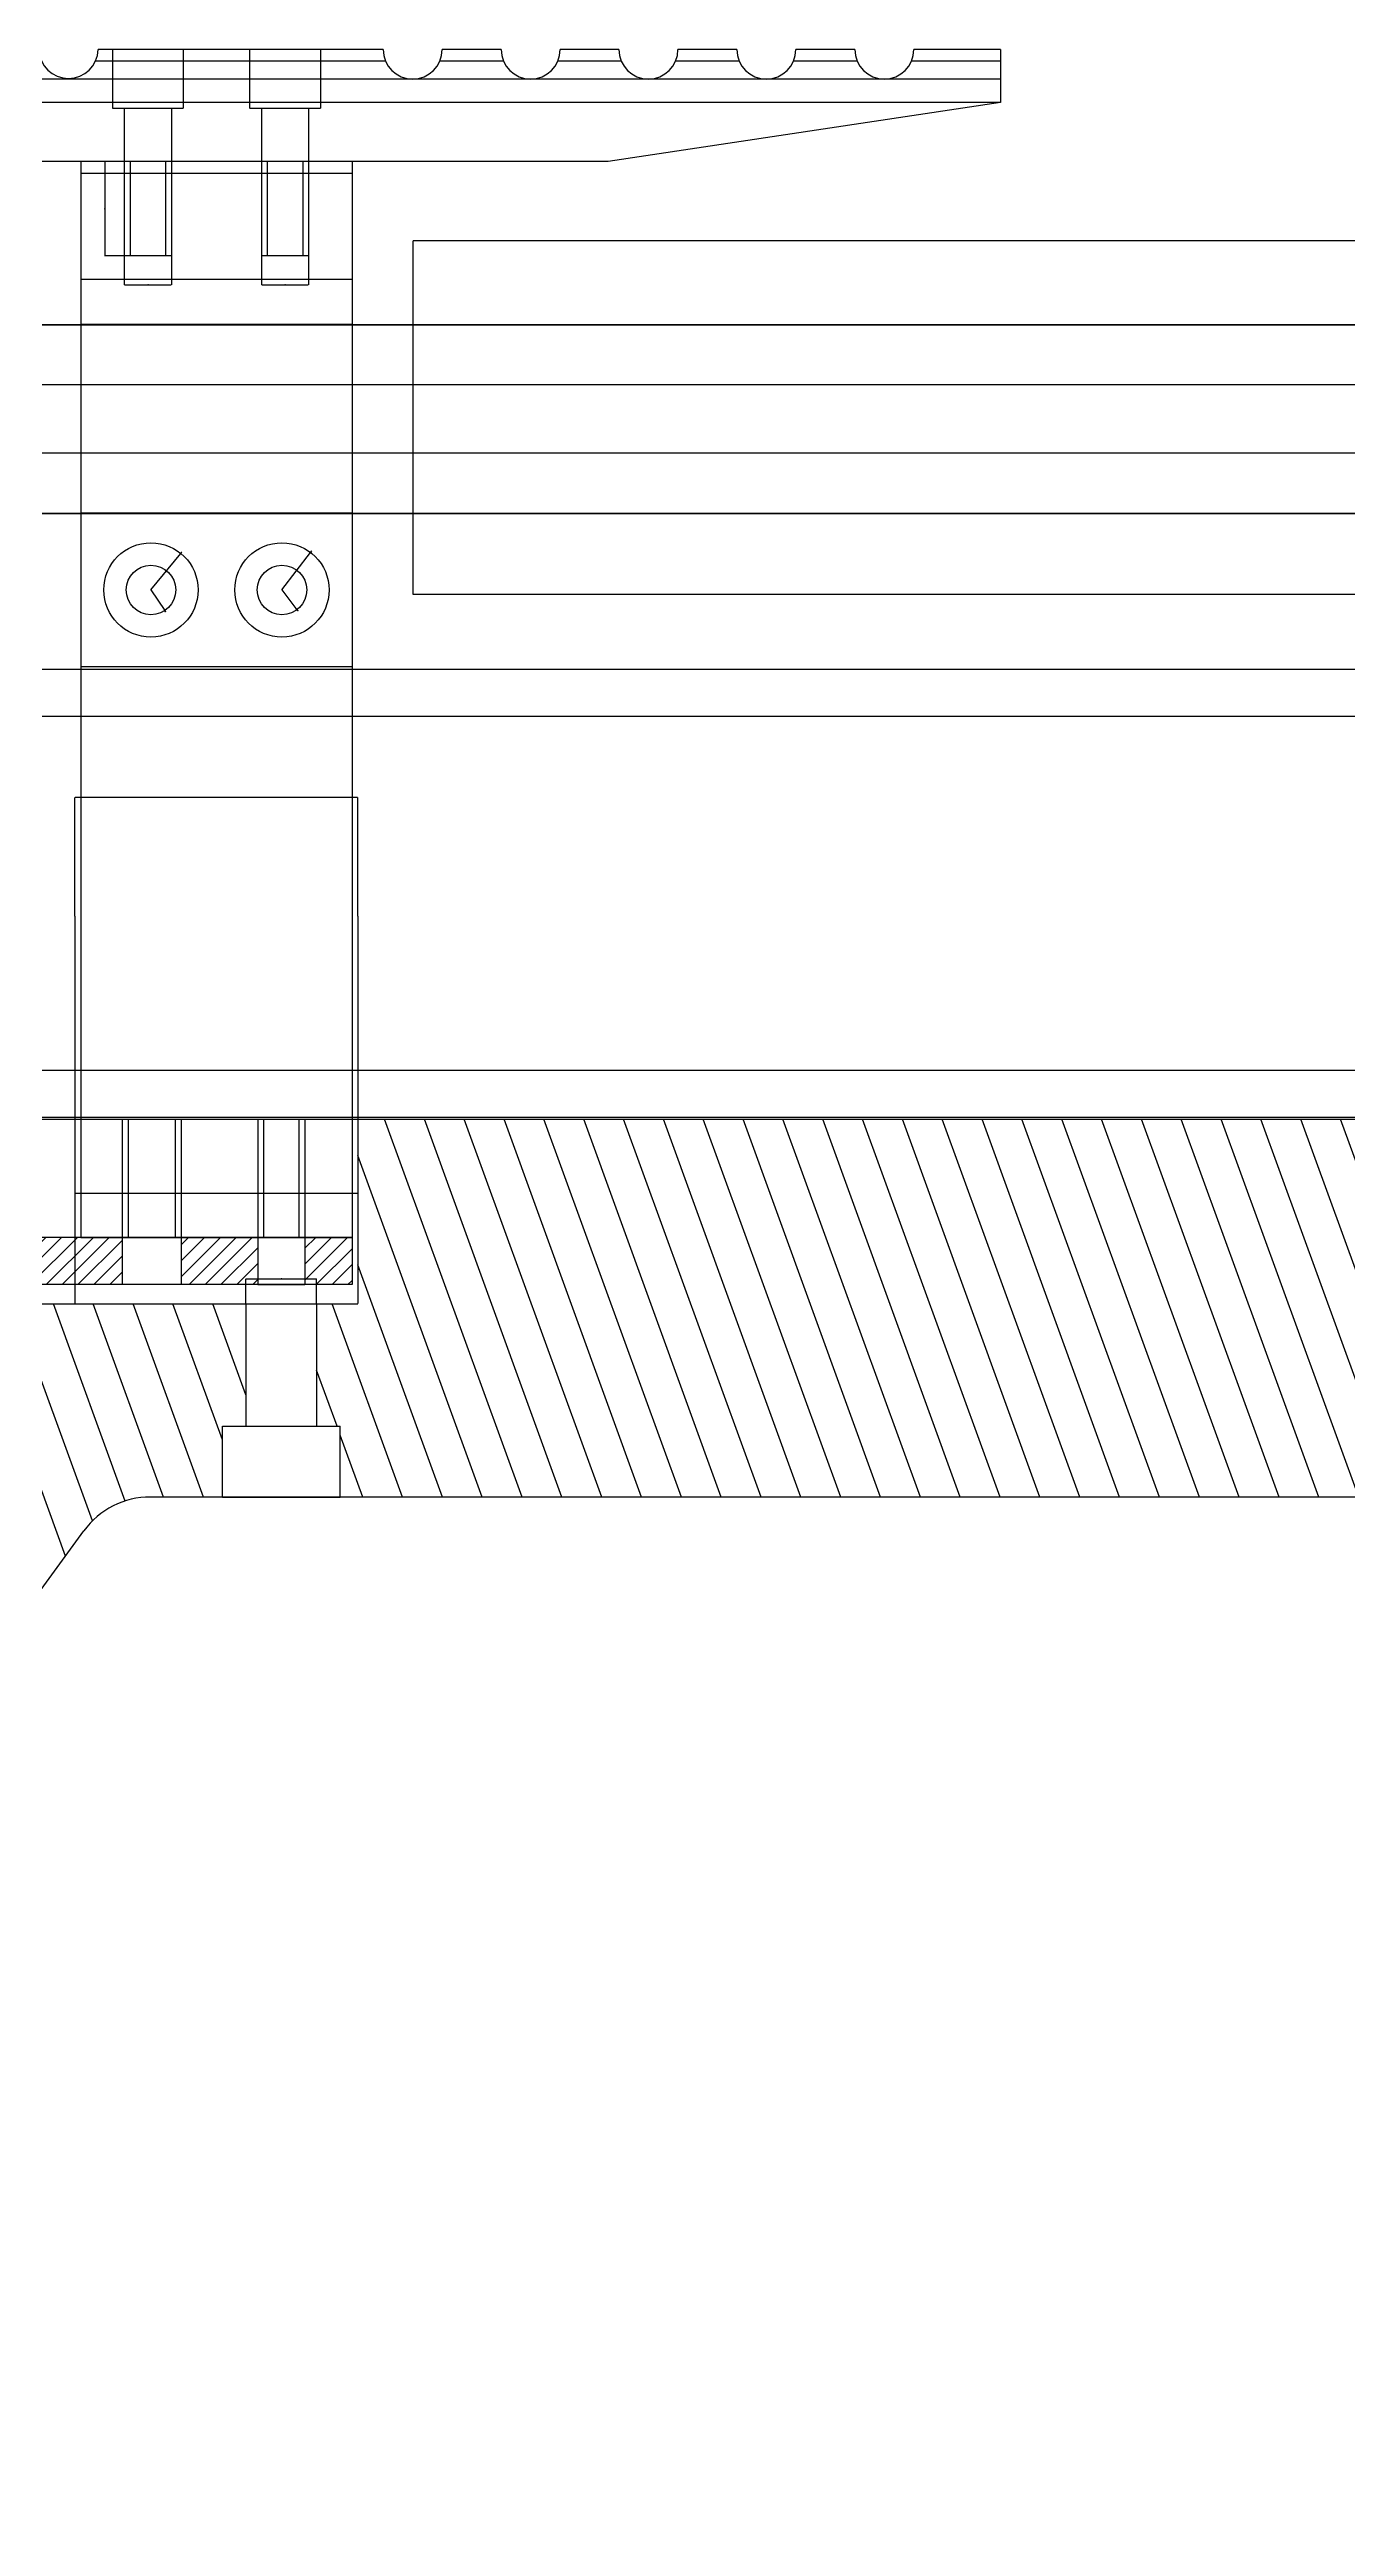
# Model space of a CAD drawing. Header units: millimetres. Extents: x -58888 to 139371, y -43158 to 38068.
# Drawn here: x 99134 to 110143, y 11278 to 32286 of the extents above; entities that cross this region are included whole.
import ezdxf

# ---------------------------------------------------------------- set-up
doc = ezdxf.new("R2010")
doc.units = ezdxf.units.MM
doc.linetypes.add('HIDDEN', pattern=[9.524999999999999, 6.35, -3.175])
doc.layers.add('图层2', color=108, linetype='Continuous')
doc.styles.get("Standard").update_dxf_attribs({"font": 'txt', "bigfont": 'gbcbig.shx'})
doc.dimstyles.new('ISO-25', dxfattribs={"dimtxt": 2.5, "dimasz": 2.5, "dimexe": 1.25, "dimexo": 0.625, "dimtad": 1, "dimtxsty": 'Standard', "dimcen": 2.5, "dimadec": 0, "dimazin": 0, "dimtfac": 1, "dimtmove": 0, "dimatfit": 3, "dimfxl": 1, "dimarcsym": 0})

# ---------------------------------------------------------------- blocks, each defined once
blk = doc.blocks.new('*D168')
at = {"layer": 'Defpoints', "color": 0, "linetype": 'ByBlock'}
for p in [(99349.90291342977, 25941.79153865282), (99349.90291342977, 24934.82780132364), (101749.9029134298, 24934.82780132364)]:
    blk.add_point(p, dxfattribs=at)
at = {"layer": '图层2', "color": 0, "linetype": 'ByBlock', "lineweight": -2}
for p, q in [((99349.90291342977, 24935.45280132364), (99349.90291342977, 25943.04153865282)), ((101747.4029134298, 25941.79153865282), (99352.40291342977, 25941.79153865282)), ((101749.9029134298, 24935.45280132364), (101749.9029134298, 25943.04153865282))]:
    blk.add_line(p, q, dxfattribs=at)
at = {"layer": '图层2', "color": 0, "linetype": 'ByBlock'}
for points in [[(99352.40291342977, 25942.20820531949), (99352.40291342977, 25941.37487198615), (99349.90291342977, 25941.79153865282)], [(101747.4029134298, 25942.20820531949), (101747.4029134298, 25941.37487198615), (101749.9029134298, 25941.79153865282)]]:
    blk.add_solid(points, dxfattribs=at)
at = {"layer": '图层2', "color": 0, "linetype": 'ByBlock', "insert": (100549.9029134298, 25943.66653865282), "char_height": 2.5, "attachment_point": 5}
blk.add_mtext('2400', dxfattribs=at)
blk = doc.blocks.new('*D173')
at = {"layer": 'Defpoints', "color": 0, "linetype": 'ByBlock'}
for p in [(101399.9029134298, 21859.24677066712), (100799.9029134298, 21647.27059023056), (101399.9029134298, 21647.27059023056)]:
    blk.add_point(p, dxfattribs=at)
at = {"layer": '图层2', "color": 0, "linetype": 'ByBlock', "lineweight": -2}
for p, q in [((100799.9029134298, 21647.89559023056), (100799.9029134298, 21860.49677066712)), ((100802.4029134298, 21859.24677066712), (101397.4029134298, 21859.24677066712)), ((101399.9029134298, 21647.89559023056), (101399.9029134298, 21860.49677066712))]:
    blk.add_line(p, q, dxfattribs=at)
at = {"layer": '图层2', "color": 0, "linetype": 'ByBlock'}
for points in [[(100802.4029134298, 21859.66343733378), (100802.4029134298, 21858.83010400045), (100799.9029134298, 21859.24677066712)], [(101397.4029134298, 21859.66343733378), (101397.4029134298, 21858.83010400045), (101399.9029134298, 21859.24677066712)]]:
    blk.add_solid(points, dxfattribs=at)
at = {"layer": '图层2', "color": 0, "linetype": 'ByBlock', "insert": (101099.9029134298, 21861.12177066712), "char_height": 2.5, "attachment_point": 5}
blk.add_mtext('%%C600', dxfattribs=at)
blk = doc.blocks.new('*D199')
at = {"layer": 'Defpoints', "color": 0, "linetype": 'ByBlock'}
for p in [(99768.5263100685, 31335.78940275876), (99602.52331771125, 30535.78940275876), (99768.5263100685, 30535.78940275876)]:
    blk.add_point(p, dxfattribs=at)
at = {"layer": '图层2', "color": 0, "linetype": 'ByBlock', "lineweight": -2}
for p, q in [((99767.9013100685, 31335.78940275876), (99601.27331771125, 31335.78940275876)), ((99602.52331771125, 31333.28940275876), (99602.52331771125, 30538.28940275876)), ((99767.9013100685, 30535.78940275876), (99601.27331771125, 30535.78940275876))]:
    blk.add_line(p, q, dxfattribs=at)
at = {"layer": '图层2', "color": 0, "linetype": 'ByBlock'}
for points in [[(99602.10665104458, 31333.28940275876), (99602.93998437792, 31333.28940275876), (99602.52331771125, 31335.78940275876)], [(99602.10665104458, 30538.28940275876), (99602.93998437792, 30538.28940275876), (99602.52331771125, 30535.78940275876)]]:
    blk.add_solid(points, dxfattribs=at)
at = {"layer": '图层2', "color": 0, "linetype": 'ByBlock', "insert": (99600.64831771125, 30935.78940275878), "char_height": 2.5, "attachment_point": 5, "rotation": 90}
blk.add_mtext('800', dxfattribs=at)
blk = doc.blocks.new('*D200')
at = {"layer": 'Defpoints', "color": 0, "linetype": 'ByBlock'}
for p in [(99768.5263100685, 30535.78940275876), (100168.5263100685, 30535.78940275876), (100168.5263100685, 30290.84607779342)]:
    blk.add_point(p, dxfattribs=at)
at = {"layer": '图层2', "color": 0, "linetype": 'ByBlock', "lineweight": -2}
for p, q in [((99768.5263100685, 30535.16440275876), (99768.5263100685, 30289.59607779342)), ((100168.5263100685, 30535.16440275876), (100168.5263100685, 30289.59607779342)), ((99771.0263100685, 30290.84607779342), (100166.0263100685, 30290.84607779342))]:
    blk.add_line(p, q, dxfattribs=at)
at = {"layer": '图层2', "color": 0, "linetype": 'ByBlock'}
for points in [[(99771.0263100685, 30291.26274446009), (99771.0263100685, 30290.42941112676), (99768.5263100685, 30290.84607779342)], [(100166.0263100685, 30291.26274446009), (100166.0263100685, 30290.42941112676), (100168.5263100685, 30290.84607779342)]]:
    blk.add_solid(points, dxfattribs=at)
at = {"layer": '图层2', "color": 0, "linetype": 'ByBlock', "insert": (99968.5263100685, 30292.72107779342), "char_height": 2.5, "attachment_point": 5}
blk.add_mtext('M400', dxfattribs=at)
blk = doc.blocks.new('*D201')
at = {"layer": 'Defpoints', "color": 0, "linetype": 'ByBlock'}
for p in [(100931.2795167909, 30535.78940275876), (101331.279516791, 30535.78940275876), (101331.279516791, 30290.87462630996)]:
    blk.add_point(p, dxfattribs=at)
at = {"layer": '图层2', "color": 0, "linetype": 'ByBlock', "lineweight": -2}
for p, q in [((100931.2795167909, 30535.16440275876), (100931.2795167909, 30289.62462630996)), ((101331.279516791, 30535.16440275876), (101331.279516791, 30289.62462630996)), ((100933.7795167909, 30290.87462630996), (101328.779516791, 30290.87462630996))]:
    blk.add_line(p, q, dxfattribs=at)
at = {"layer": '图层2', "color": 0, "linetype": 'ByBlock'}
for points in [[(100933.7795167909, 30291.29129297663), (100933.7795167909, 30290.45795964329), (100931.2795167909, 30290.87462630996)], [(101328.779516791, 30291.29129297663), (101328.779516791, 30290.45795964329), (101331.279516791, 30290.87462630996)]]:
    blk.add_solid(points, dxfattribs=at)
at = {"layer": '图层2', "color": 0, "linetype": 'ByBlock', "insert": (101131.279516791, 30292.74962630996), "char_height": 2.5, "attachment_point": 5}
blk.add_mtext('M400', dxfattribs=at)
blk = doc.blocks.new('*D164')
at = {"layer": 'Defpoints', "color": 0, "linetype": 'ByBlock'}
for p in [(100246.7271356372, 28012.82876256218), (99994.44098574191, 27702.42306259693)]:
    blk.add_point(p, dxfattribs=at)
at = {"layer": '图层2', "color": 0, "linetype": 'ByBlock', "lineweight": -2}
for p, q in [((99994.44098574191, 27702.42306259693), (100246.7271356372, 28012.82876256218)), ((100255.9250681855, 28024.14563704009), (100248.303924074, 28014.76879818696))]:
    blk.add_line(p, q, dxfattribs=at)
at = {"layer": '图层2', "color": 0, "linetype": 'ByBlock'}
blk.add_solid([(100247.9805848032, 28015.03159625977), (100248.6272633448, 28014.50600011415), (100246.7271356372, 28012.82876256218)], dxfattribs=at)
at = {"layer": '图层2', "color": 0, "linetype": 'ByBlock', "insert": (100251.4478636296, 28021.60982675356), "char_height": 2.5, "attachment_point": 5, "rotation": 50.89707867125702}
blk.add_mtext('R400', dxfattribs=at)
blk = doc.blocks.new('*D165')
at = {"layer": 'Defpoints', "color": 0, "linetype": 'ByBlock'}
for p in [(99994.44098574175, 27702.42306259696), (100110.9775843057, 27527.72554917665)]:
    blk.add_point(p, dxfattribs=at)
at = {"layer": '图层2', "color": 0, "linetype": 'ByBlock', "lineweight": -2}
for p, q in [((99994.44098574175, 27702.42306259696), (100110.9775843057, 27527.72554917665)), ((100118.8391802406, 27515.9403994618), (100112.3649247648, 27525.64581687403))]:
    blk.add_line(p, q, dxfattribs=at)
at = {"layer": '图层2', "color": 0, "linetype": 'ByBlock'}
blk.add_solid([(100112.7115468152, 27525.87704028389), (100112.0183027143, 27525.41459346418), (100110.9775843057, 27527.72554917665)], dxfattribs=at)
at = {"layer": '图层2', "color": 0, "linetype": 'ByBlock', "insert": (100117.8555219592, 27520.79374736092), "char_height": 2.5, "attachment_point": 5, "rotation": 303.7063193818266}
blk.add_mtext('R210', dxfattribs=at)
blk = doc.blocks.new('*D166')
at = {"layer": 'Defpoints', "color": 0, "linetype": 'ByBlock'}
for p in [(101105.3648411175, 27702.42306259697), (101232.2038375763, 27535.05559569431)]:
    blk.add_point(p, dxfattribs=at)
at = {"layer": '图层2', "color": 0, "linetype": 'ByBlock', "lineweight": -2}
for p, q in [((101105.3648411175, 27702.42306259697), (101232.2038375763, 27535.05559569431)), ((101240.7604365438, 27523.76493324454), (101233.7138256294, 27533.06312585023))]:
    blk.add_line(p, q, dxfattribs=at)
at = {"layer": '图层2', "color": 0, "linetype": 'ByBlock'}
blk.add_solid([(101234.0459039368, 27533.31479052575), (101233.3817473221, 27532.81146117472), (101232.2038375763, 27535.05559569431)], dxfattribs=at)
at = {"layer": '图层2', "color": 0, "linetype": 'ByBlock', "insert": (101239.4864774962, 27528.55028566515), "char_height": 2.5, "attachment_point": 5, "rotation": 307.1565733706485}
blk.add_mtext('R210', dxfattribs=at)
blk = doc.blocks.new('*D167')
at = {"layer": 'Defpoints', "color": 0, "linetype": 'ByBlock'}
for p in [(101347.9012815869, 28020.504931059), (101105.3648411173, 27702.42306259683)]:
    blk.add_point(p, dxfattribs=at)
at = {"layer": '图层2', "color": 0, "linetype": 'ByBlock', "lineweight": -2}
for p, q in [((101105.3648411173, 27702.42306259683), (101347.9012815869, 28020.504931059)), ((101356.743755979, 28032.10166584668), (101349.4171343398, 28022.49294273689))]:
    blk.add_line(p, q, dxfattribs=at)
at = {"layer": '图层2', "color": 0, "linetype": 'ByBlock'}
blk.add_solid([(101349.0857990602, 28022.74558486238), (101349.7484696194, 28022.2403006114), (101347.9012815869, 28020.504931059)], dxfattribs=at)
at = {"layer": '图层2', "color": 0, "linetype": 'ByBlock', "insert": (101352.3473627774, 28029.42819969542), "char_height": 2.5, "attachment_point": 5, "rotation": 52.674591625451946}
blk.add_mtext('R400', dxfattribs=at)
blk = doc.blocks.new('fdggg')
at = {"layer": '图层2', "linetype": 'ByBlock'}
h = blk.add_hatch(dxfattribs=at)
h.set_pattern_fill('ANSI31', color=4, scale=0.3)
h.set_pattern_definition([(45, (-551.4655647493234, -559.2973552240192), (-0.6735192090801864, 0.6735192090801865), [])])
h.paths.add_polyline_path([(920.0442029416879, -2768.84613698556), (836.9632330181669, -2768.84613698556), (836.9632330181669, -2772.84613698556), (918.0442029416879, -2772.84613698556), (918.0442029416879, -2777.84613698556), (920.0442029416879, -2777.84613698556)])
h.paths.add_polyline_path([(832.9632330181669, -2768.84613698556), (823.4632330181666, -2768.84613698556), (823.4632330181666, -2772.84613698556), (832.9632330181669, -2772.84613698556)])
h.paths.add_polyline_path([(963.9632330181671, -2772.84613698556), (963.9632330181669, -2768.84613698556), (940.0442029416879, -2768.84613698556), (940.0442029416879, -2777.84613698556), (942.0442029416879, -2777.84613698556), (942.0442029416879, -2772.84613698556)])
h.paths.add_polyline_path([(979.4632330181669, -2768.84613698556), (979.4632330181666, -2772.846136985561), (983.4632330181666, -2772.84613698556), (983.4632330181666, -2768.84613698556)])
h.paths.add_polyline_path([(975.4632330181669, -2772.846136985561), (975.4632330181669, -2768.84613698556), (968.9632330181662, -2768.84613698556), (968.9632330181662, -2772.846136985561)])
at = {"layer": '图层2', "color": 6, "linetype": 'ByBlock'}
for p, q in [((983.4632330181666, -2768.84613698556), (823.4632330181666, -2768.84613698556)), ((823.4632330181666, -2768.84613698556), (823.4632330181666, -2772.84613698556)), ((920.0442029416879, -2768.84613698556), (920.0442029416879, -2777.84613698556)), ((940.0442029416879, -2768.84613698556), (940.0442029416879, -2777.84613698556)), ((983.4632330181666, -2768.84613698556), (983.4632330181666, -2772.84613698556)), ((918.0442029416879, -2772.84613698556), (823.4632330181666, -2772.84613698556)), ((918.0442029416879, -2772.84613698556), (918.0442029416879, -2777.84613698556)), ((983.4632330181666, -2772.84613698556), (942.0442029416879, -2772.84613698556)), ((942.0442029416879, -2772.84613698556), (942.0442029416879, -2777.84613698556)), ((942.0442029416879, -2777.84613698556), (918.0442029416879, -2777.84613698556))]:
    blk.add_line(p, q, dxfattribs=at)
at = {"layer": '图层2', "color": 1, "linetype": 'HIDDEN', "ltscale": 0.5}
for p, q in [((832.9632330181669, -2768.84613698556), (832.9632330181669, -2772.84613698556)), ((836.9632330181669, -2768.84613698556), (836.9632330181669, -2772.84613698556))]:
    blk.add_line(p, q, dxfattribs=at)
at = {"layer": '图层2', "color": 3, "linetype": 'ByBlock'}
for p, q in [((963.9632330181669, -2768.84613698556), (963.9632330181671, -2772.84613698556)), ((968.9632330181664, -2768.84613698556), (968.9632330181666, -2772.84613698556)), ((975.4632330181669, -2768.84613698556), (975.4632330181669, -2772.84613698556)), ((979.4632330181666, -2768.84613698556), (979.4632330181666, -2772.84613698556))]:
    blk.add_line(p, q, dxfattribs=at)
at = {"layer": '图层2', "color": 2, "linetype": 'ByBlock'}
for centre, radius in [((925.4255969264902, -2771.027430756702), 1.25), ((930.5283059743015, -2775.342298612975), 1.249999999999941)]:
    blk.add_circle(centre, radius, dxfattribs=at)

msp = doc.modelspace()

# ---------------------------------------------------------------- hatches: boundary and pattern name
at = {"layer": '图层2', "linetype": 'ByBlock'}
h = msp.add_hatch(dxfattribs=at)
h.set_pattern_fill('ANSI31', color=4, scale=100, angle=65)
h.set_pattern_definition([(109.9999999999999, (-788066.6110946698, 274993.8372976024), (-298.3524070995259, -108.5913955058998), [])])
h.paths.add_polyline_path([(65836.960040031, 20165.5864507122, -0.2428134261892808), (66394.8199008556, 20483.37300989873), (69706.89520935965, 20620.57016794826, -0.6092520066607283), (70322.69802870933, 19539.55630764767), (68887.18081219372, 17332.07109149618, -0.3227789079412357), (68123.99906217103, 17036.26276653458), (65033.98252078035, 17840.67375920209, -0.3764794528096936), (64760.6108334997, 18510.41649977211)], flags=16)
h.paths.add_polyline_path([(70467.91665858869, 17378.25742429151), (72458.88083089731, 20439.88840000771, -0.242813426189284), (73016.74069172196, 20757.67495919424), (77238.84151368408, 20932.5683960327, -0.6092520066607136), (77854.64433303382, 19851.55453573214), (75155.14163193107, 15700.35924870553, -0.3227789079412235), (74391.9598819085, 15404.55092374393), (70878.3975887404, 16319.22179821582, -0.5119684687993871)], flags=16)
h.paths.add_polyline_path([(76735.87747832603, 15746.54558150077), (79990.8271352218, 20751.88662809215, -0.2428134261892872), (80548.6869960464, 21069.67318727868), (86761.7621405719, 21327.03939220426, -0.2963425255674508), (87963.5498488532, 20449.0661556393, -0.2012136312878446), (87933.87537904084, 19001.91705977859), (87126.63866871019, 17509.03384754661, 0.09238519238861921), (85440.75254454446, 14144.3346225172, -0.3452284800263903), (83286.07938884315, 13089.18224993831), (77146.35840847762, 14687.50995542519, -0.51196846879937)], flags=16)
h.paths.add_polyline_path([(60363.72504339984, 23775.98957428854), (59706.52890157333, 23696.48040830452, 0.3451622338368064), (59008.46006415226, 22998.80775778025, 0.1515657206876062), (59559.14328082505, 19970.45010941252, -0.1158640557720321), (60331.18868772575, 15629.3648604874, 0.2131210713984211), (60802.68573472759, 12587.16700793448, 0.2487170189586327), (61051.01029866649, 12455.496776379), (61733.30542223295, 12455.496776379)])
edge = h.paths.add_edge_path()
edge.add_line((100600.5513474803, 20009.20020800291), (100600.5513474802, 20609.200208003))
edge.add_line((100600.5513474801, 20609.20020800302), (100799.9029134297, 20609.20020800302))
edge.add_line((100799.9029134298, 20609.20020800302), (100799.9029134298, 21647.27059023065))
edge.add_line((100799.9029134298, 21647.27059023062), (97557.99990578192, 21647.27059023062))
edge.add_line((97557.99990578194, 21647.27059023062), (97557.99990578194, 21151.33951931239))
edge.add_line((97557.99990578194, 21151.3395193124), (98100.10319734897, 21151.3395193124))
edge.add_arc((98100.10319734871, 20851.3395193124), 300.0000000000348, 45.01738025417552, 89.99999999996533, ccw=False)
edge.add_line((98312.17087325029, 21063.53589260322), (98461.67323683774, 20914.12420240301))
edge.add_arc((98249.60556093656, 20701.9278291121), 300.0000000000205, 3.470328156249991, 45.01738025423691, ccw=False)
edge.add_line((98549.05544489622, 20720.08731689336), (98599.202308186, 19893.16573331396))
edge.add_arc((98299.7524242262, 19875.00624553283), 300.0000000000178, -36.114948987792275, 3.470328156222024, ccw=False)
edge.add_line((98542.10326314601, 19698.18410078026), (97583.12019708587, 18383.81054822005))
edge.add_arc((97340.76935816603, 18560.63269297246), 299.9999999999887, 270.00000000000006, 323.88505101222876, ccw=False)
edge.add_line((97340.76935816603, 18260.63269297246), (94965.95835437684, 18260.63269297246))
edge.add_arc((94965.9583543769, 18560.63269297246), 300.0000000000041, 209.6387517774207, 270, ccw=False)
edge.add_line((94705.21015787701, 18412.27374305011), (93904.33451078345, 19819.85232667797))
edge.add_arc((94165.08270728332, 19968.2112766004), 299.9999999999778, 183.3685003243642, 209.6387517774282, ccw=False)
edge.add_line((93865.6010226506, 19950.58400881549), (93845.84852657493, 20286.17264754545))
edge.add_arc((94145.33021120745, 20303.79991533025), 299.9999999999902, 134.9825485134309, 183.368500324349, ccw=False)
edge.add_line((93933.26279911719, 20515.99655227171), (94481.1360504192, 21063.53615625387))
edge.add_arc((94693.20346250961, 20851.3395193124), 299.9999999999775, 90, 134.9825485134555, ccw=False)
edge.add_line((94693.20346250961, 21151.3395193124), (95157.9999057819, 21151.3395193124))
edge.add_line((95157.99990578194, 21151.3395193124), (95157.99990578194, 21647.27059023063))
edge.add_line((95157.99990578194, 21647.27059023062), (63473.89753133171, 21647.27059023058))
edge.add_line((63473.89753133169, 21647.27059023059), (63473.89753133169, 22586.19899344746))
edge.add_line((63473.89753133169, 22586.19899344747), (61514.64126644854, 22586.19899344747))
edge.add_line((61514.64126644854, 22586.19899344747), (61514.64126644854, 24065.43465302446))
edge.add_line((61514.64126644854, 24065.43465302445), (60526.30554258898, 24065.43465302449))
edge.add_line((60526.30554258887, 24065.43465302451), (60363.72504339981, 23775.98957428857))
edge.add_line((60363.72504339984, 23775.98957428854), (61733.30542223289, 12455.49677637896))
edge.add_line((61733.30542223295, 12455.49677637898), (65042.22460371995, 12455.49677637902))
edge.add_line((65042.22460371995, 12455.496776379), (65058.32092432895, 12586.97201628224))
edge.add_arc((66708.86145940324, 13721.17225812297), 2002.671777030558, 82.87975159606498, 214.4956418625508, ccw=False)
edge.add_line((66957.09695279523, 15708.39982091865), (83975.68720468329, 11278.02189415124))
edge.add_line((83975.68720468326, 11278.02189415126), (90632.2895242779, 11278.02189415126))
edge.add_arc((90632.28952427808, 11378.02189415134), 100.0000000000782, 269.9999999998957, 369.2135185682639)
edge.add_arc((105659.747943427, 13815.5778410577), 15123.86894102639, 161.0123350037867, 189.2135185682751, ccw=False)
edge.add_arc((92523.89974596293, 18367.01650827032), 1222.247609107736, 34.25063824746269, 162.4117108281517, ccw=False)
edge.add_line((93534.18942775344, 19054.91473972416), (94183.07751744188, 17914.46180982021))
edge.add_arc((94791.48997594177, 18260.63269297258), 700.0000000001071, 209.6387517774195, 269.9999999999851)
edge.add_line((94791.4899759416, 17560.63269297246), (97493.24812299704, 17560.63269297246))
edge.add_arc((97493.24812299706, 18260.63269297252), 700.0000000000659, 270, 323.8850510122315)
edge.add_line((98058.73341381009, 17848.04768855011), (99425.83529450273, 19721.78521242532))
edge.add_arc((99991.3205853157, 19309.20020800288), 700.0000000000716, 90, 143.8850510122286, ccw=False)
edge.add_line((99991.3205853157, 20009.20020800296), (100600.5513474803, 20009.20020800292))
h.paths.add_polyline_path([(114122.1306199693, 20009.20020800296), (116363.7250433999, 22584.87173699695), (116363.7250433999, 23214.8278013237), (101749.9029134298, 23214.8278013237), (101749.9029134298, 21647.27059023062), (101399.9029134298, 21647.27059023062), (101399.9029134299, 20609.20020800302), (101600.5513474803, 20609.20020800302), (101600.5513474801, 20009.20020800291)])

# ---------------------------------------------------------------- linework, layer by layer
at = {"layer": '图层2', "color": 3, "linetype": 'HIDDEN', "ltscale": 0.5}
for p, q in [((101985.0994029657, 32185.78940275876), (99522.68555570563, 32185.78940275876)), ((102985.0994029657, 32185.78940275876), (102443.3569724612, 32185.78940275876)), ((103985.0994029657, 32185.78940275876), (103443.3569724612, 32185.78940275876)), ((104985.0994029657, 32185.78940275876), (104443.3569724612, 32185.78940275876)), ((105985.0994029657, 32185.78940275876), (105443.3569724612, 32185.78940275876)), ((107199.9029134297, 32185.78940275876), (106443.3569724612, 32185.78940275876))]:
    msp.add_line(p, q, dxfattribs=at)
at = {"layer": '图层2', "color": 6, "linetype": 'ByBlock'}
for p, q in [((101964.2281877134, 32285.78940275876), (99545.67520564381, 32285.78940275885)), ((102964.2281877134, 32285.78940275876), (102464.2281877134, 32285.78940275876)), ((103964.2281877134, 32285.78940275876), (103464.2281877134, 32285.78940275876)), ((104964.2281877134, 32285.78940275876), (104464.2281877134, 32285.78940275876)), ((105964.2281877134, 32285.78940275885), (105464.2281877134, 32285.78940275885)), ((107199.9029134297, 32285.78940275885), (106464.2281877134, 32285.78940275885)), ((107199.9029134297, 32285.78940275876), (107199.9029134297, 31835.78940275876)), ((99199.90291342972, 32035.78940275876), (86104.79693490197, 32035.78940275876)), ((107199.9029134297, 32035.78940275885), (99199.9029134296, 32035.78940275876)), ((99199.90291342972, 31835.78940275876), (86003.57342953386, 31835.78940275885)), ((107199.9029134297, 31835.78940275876), (99199.90291342972, 31835.78940275876)), ((107199.9029134297, 31835.78940275876), (103871.5488264912, 31335.78940275876)), ((103871.548826491, 31335.78940275876), (85699.90291342972, 31335.78940275876)), ((99399.90291342972, 31335.78940275885), (99399.90291342972, 22211.10053988823)), ((101699.9029134298, 31335.78940275885), (99399.90291342972, 31335.78940275885)), ((101699.9029134298, 31335.78940275885), (101699.9029134297, 22211.10053988823)), ((101699.9029134298, 31235.78940275885), (99399.90291342972, 31235.78940275885)), ((101699.9029134298, 30335.78940275885), (99399.90291342972, 30335.78940275885)), ((99399.90291342972, 22211.10053988823), (101699.9029134297, 22211.10053988823))]:
    msp.add_line(p, q, dxfattribs=at)
at = {"layer": '图层2', "color": 1, "linetype": 'HIDDEN', "ltscale": 0.2}
for p, q in [((99668.5263100685, 32285.78940275876), (99668.5263100685, 31785.78940275876)), ((100268.5263100685, 32285.78940275876), (100268.5263100685, 31785.78940275876)), ((100831.279516791, 32285.78940275876), (100831.279516791, 31785.78940275876)), ((101431.279516791, 32285.78940275876), (101431.279516791, 31785.78940275876)), ((100268.5263100685, 31785.78940275876), (99668.5263100685, 31785.78940275876)), ((99768.5263100685, 31785.78940275876), (99768.5263100685, 31335.78940275876)), ((100168.5263100685, 31785.78940275876), (100168.5263100685, 31335.78940275876)), ((101431.279516791, 31785.78940275876), (100831.279516791, 31785.78940275876)), ((100931.279516791, 31785.78940275876), (100931.279516791, 31335.78940275876)), ((101331.279516791, 31785.78940275876), (101331.279516791, 31335.78940275876)), ((99768.5263100685, 31335.78940275876), (99768.5263100685, 30535.78940275876)), ((99818.5263100685, 31335.78940275876), (99818.5263100685, 30535.78940275876)), ((100118.5263100685, 31335.78940275876), (100118.5263100685, 30535.78940275876)), ((100168.5263100685, 31335.78940275876), (100168.5263100685, 30535.78940275876)), ((100931.2795167909, 31335.78940275876), (100931.2795167909, 30535.78940275876)), ((100981.2795167909, 31335.78940275876), (100981.2795167909, 30535.78940275876)), ((101281.2795167909, 31335.78940275876), (101281.2795167909, 30535.78940275876)), ((101331.2795167909, 31335.78940275876), (101331.2795167909, 30535.78940275876)), ((100168.5263100685, 30535.78940275876), (99768.5263100685, 30535.78940275876)), ((101331.279516791, 30535.78940275876), (100931.279516791, 30535.78940275876))]:
    msp.add_line(p, q, dxfattribs=at)
at = {"layer": '图层2', "color": 2, "linetype": 'ByBlock'}
for p, q in [((102219.2752972154, 27663.01595547021), (102219.2752972154, 30663.01595547021)), ((136119.2752972157, 30663.01595547021), (102219.2752972154, 30663.01595547021)), ((70894.59126644855, 29953.57258193969), (123826.116054757, 29953.57258193969)), ((70894.59126644855, 28353.57258193969), (123826.116054757, 28353.57258193969)), ((136119.2752972154, 27663.01595547021), (102219.2752972154, 27663.01595547021)), ((74898.09102167888, 27030.49084410977), (129898.091021679, 27030.49084410977)), ((74898.09102167888, 26630.49084410977), (129898.091021679, 26630.49084410974)), ((74898.09102167888, 23630.49084410977), (129898.0910216792, 23630.49084410977)), ((74898.09102167888, 23230.49084410977), (129898.0910216792, 23230.49084410974)), ((63473.89753133169, 21647.27059023059), (101749.9029134298, 21647.27059023062)), ((100799.9029134298, 21647.27059023056), (100799.9029134295, 20609.20020800302)), ((101399.9029134298, 21647.27059023056), (101399.9029134298, 20609.20020800302)), ((100600.5513474801, 20009.20020800296), (100600.5513474801, 20609.20020800296)), ((100600.5513474801, 20609.20020800296), (101600.5513474801, 20609.20020800296)), ((101600.5513474801, 20009.20020800296), (101600.5513474801, 20609.20020800296)), ((114122.1306199696, 20009.20020800296), (99991.3205853157, 20009.20020800296)), ((100600.5513474801, 20009.20020800296), (101600.5513474801, 20009.20020800296)), ((98058.73341381009, 17848.04768855011), (99425.83529450273, 19721.78521242531))]:
    msp.add_line(p, q, dxfattribs=at)
at = {"layer": '图层2', "color": 3, "linetype": 'ByBlock'}
for p, q in [((72724.59126644832, 29949.68993574314), (123744.5912664484, 29949.68993574314)), ((72724.59126644832, 28349.68993574314), (123744.5912664484, 28349.68993574314)), ((100899.9029134298, 21811.10053988823), (101299.9029134298, 21811.10053988823))]:
    msp.add_line(p, q, dxfattribs=at)
at = {"layer": '图层2', "color": 1, "linetype": 'HIDDEN', "ltscale": 0.5}
for p, q in [((101699.9029134298, 29953.10053988826), (99399.90291342972, 29953.10053988826)), ((101699.9029134298, 28353.10053988826), (99399.90291342972, 28353.10053988826)), ((101699.9029134298, 27051.10053988823), (99399.90291342972, 27051.10053988823)), ((99349.90291342977, 24934.82780132364), (99349.90291342977, 21647.27059023062)), ((101749.9029134298, 24934.82780132364), (101749.9029134298, 21647.27059023062)), ((73994.59126644843, 23214.8278013237), (116363.7250433999, 23214.82780132364)), ((101699.9029134298, 23211.10053988834), (99399.90291342977, 23211.10053988823)), ((99749.90291342972, 23211.10053988823), (99749.90291342972, 22211.10053988823)), ((99799.90291342972, 23211.10053988823), (99799.90291342972, 22211.10053988823)), ((100199.9029134297, 23211.10053988823), (100199.9029134297, 22211.10053988823)), ((100249.9029134297, 23211.10053988823), (100249.9029134297, 22211.10053988823)), ((100899.9029134298, 23211.10053988823), (100899.9029134298, 22211.10053988823)), ((100949.9029134298, 23211.10053988823), (100949.9029134298, 22211.10053988823)), ((101249.9029134298, 23211.10053988823), (101249.9029134298, 22211.10053988823)), ((101299.9029134298, 23211.10053988823), (101299.9029134298, 22211.10053988823)), ((99349.90291342977, 22586.19899344741), (101749.9029134298, 22586.19899344741))]:
    msp.add_line(p, q, dxfattribs=at)
at = {"layer": '图层2', "color": 1, "linetype": 'ByBlock'}
for points in [[(123826.116054757, 29441.6192551874), (71682.72288554371, 29441.61925518536), (71682.72288554371, 29576.61925518533), (71522.72288554389, 29576.61925518533), (71522.72288554389, 29441.61925518539), (70946.11605475703, 29441.61925518539)], [(123826.116054757, 28861.61925518536), (71682.72288554371, 28861.61925518536), (71682.72288554371, 28726.61925518539), (71522.72288554389, 28726.61925518539), (71522.72288554389, 28861.61925518536), (70946.1160547572, 28861.61925518536)]]:
    msp.add_lwpolyline(points, dxfattribs=at)
at = {"layer": '图层2', "color": 2, "linetype": 'ByBlock'}
for centre, radius in [((99994.44098574191, 27702.42306259673), 400), ((101105.3648411175, 27702.42306259673), 400), ((99994.44098574191, 27702.42306259673), 210), ((101105.3648411175, 27702.42306259673), 210)]:
    msp.add_circle(centre, radius, dxfattribs=at)
for centre, radius, start, end in [((99295.72169053997, 32290.61022086791), 250, 181.1049186090776, 358.8950813909224), ((102214.2281877134, 32285.78940275876), 250, 180, 0), ((103214.2281877134, 32285.78940275876), 250, 180, 0), ((104214.2281877134, 32285.78940275876), 250, 180, 0), ((105214.2281877134, 32285.78940275885), 250, 180, 0), ((106214.2281877134, 32285.78940275885), 250, 180, 0), ((99991.3205853157, 19309.20020800296), 700, 90, 143.8850510126451)]:
    msp.add_arc(centre, radius, start, end, dxfattribs=at)

# ---------------------------------------------------------------- block references
at = {"layer": '图层2', "color": 6, "linetype": 'ByBlock', "xscale": 100, "yscale": 100, "zscale": 100}
msp.add_blockref('fdggg', (3353.579611613008, 299095.7142384442), dxfattribs=at)

# ---------------------------------------------------------------- dimensions: what is measured, and where the dimension line sits
at = {"layer": '图层2', "color": 3, "linetype": 'ByBlock'}
dim = msp.add_linear_dim(base=(99602.52331771125, 30535.78940275876), p1=(99768.5263100685, 31335.78940275876), p2=(99768.5263100685, 30535.78940275876), angle=90, dimstyle='ISO-25', dxfattribs=at)
dim.commit()
dim.dimension.update_dxf_attribs({"geometry": '*D199', "text_midpoint": (99600.64831771125, 30935.78940275878)})
for base, p1, p2, picture, middle in [((100168.5263100685, 30290.84607779342), (99768.5263100685, 30535.78940275876), (100168.5263100685, 30535.78940275876), '*D200', (99968.5263100685, 30292.72107779342)), ((101331.279516791, 30290.87462630996), (100931.2795167909, 30535.78940275876), (101331.279516791, 30535.78940275876), '*D201', (101131.279516791, 30292.74962630996))]:
    dim = msp.add_linear_dim(base=base, p1=p1, p2=p2, text='M<>', dimstyle='ISO-25', dxfattribs=at)
    dim.commit()
    dim.dimension.update_dxf_attribs({"geometry": picture, "text_midpoint": middle})
for center, mpoint, picture, middle in [((99994.44098574191, 27702.42306259693), (100246.7271356372, 28012.82876256218), '*D164', (100251.4478636296, 28021.60982675356)), ((101105.3648411173, 27702.42306259683), (101347.9012815869, 28020.504931059), '*D167', (101352.3473627774, 28029.42819969542)), ((99994.44098574175, 27702.42306259696), (100110.9775843057, 27527.72554917665), '*D165', (100117.8555219592, 27520.79374736092)), ((101105.3648411175, 27702.42306259697), (101232.2038375763, 27535.05559569431), '*D166', (101239.4864774962, 27528.55028566515))]:
    dim = msp.add_radius_dim(center=center, mpoint=mpoint, dimstyle='ISO-25', dxfattribs=at)
    dim.commit()
    dim.dimension.update_dxf_attribs({"geometry": picture, "text_midpoint": middle})
dim = msp.add_linear_dim(base=(99349.90291342977, 25941.79153865282), p1=(101749.9029134298, 24934.82780132364), p2=(99349.90291342977, 24934.82780132364), dimstyle='ISO-25', override={"dimtxt": 2.5}, dxfattribs=at)
dim.commit()
dim.dimension.update_dxf_attribs({"geometry": '*D168', "text_midpoint": (100549.9029134298, 25943.66653865282)})
dim = msp.add_linear_dim(base=(101399.9029134298, 21859.24677066712), p1=(100799.9029134298, 21647.27059023056), p2=(101399.9029134298, 21647.27059023056), text='%%C<>', dimstyle='ISO-25', override={"dimtxt": 2.5}, dxfattribs=at)
dim.commit()
dim.dimension.update_dxf_attribs({"geometry": '*D173', "text_midpoint": (101099.9029134298, 21861.12177066712)})

doc.saveas('drawing.dxf')
